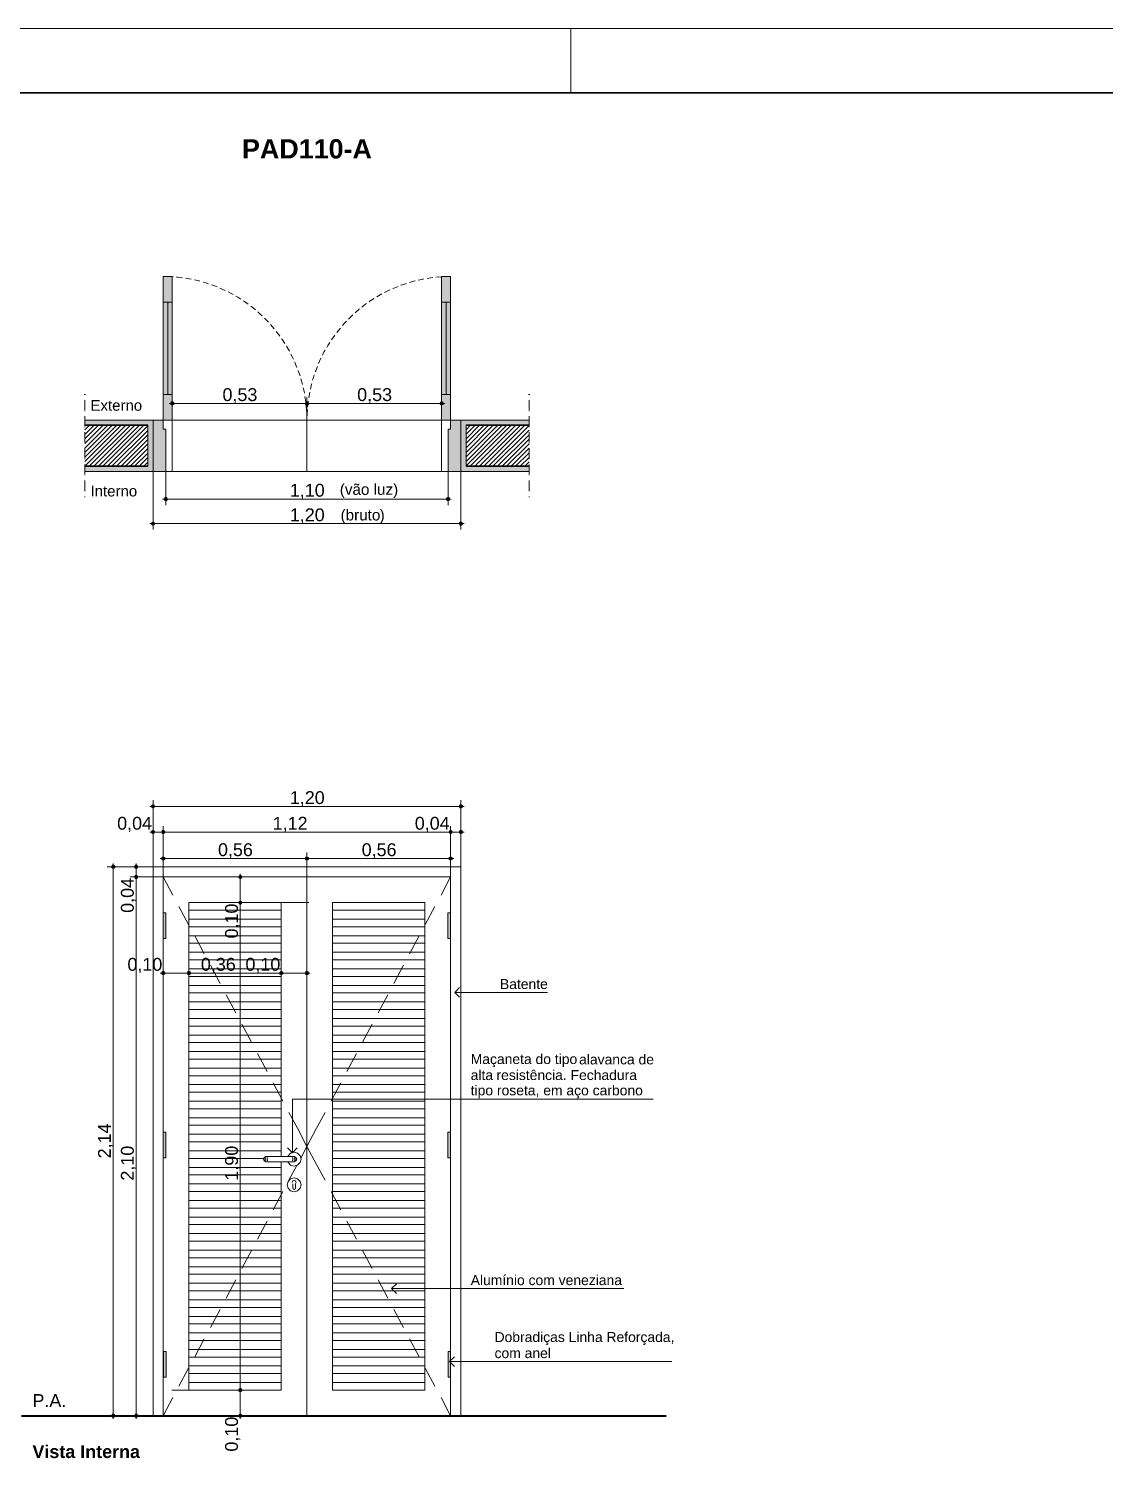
# Paper-space layout 'CAPS I e II_ FL 08.13 DETALHAMENTO DE PORTAS ' of a CAD drawing. Header units: metres. Extents: x 0 to 1400, y 0 to 841.
# Drawn here: x 549.5 to 717.2, y 617.6 to 841 of the extents above; entities that cross this region are included whole.
import ezdxf
from ezdxf.xclip import XClip

# ---------------------------------------------------------------- set-up
doc = ezdxf.new("R2010")
doc.units = ezdxf.units.M
doc.header["$MEASUREMENT"] = 0
doc.header["$XCLIPFRAME"] = 0
doc.linetypes.add('Achse', pattern=[0.0023, 0, -0.0008, 0.0015, 0])
doc.linetypes.add('Dashed', pattern=[0.0014, 0.0009, -0.0005])
for name, color, linetype, lineweight in [('0_Caneta_No__1', 7, 'Continuous', 35), ('0_Caneta_No__10', 7, 'Continuous', 5), ('0_Caneta_No__241', 7, 'Continuous', 13), ('0_Caneta_No__3', 7, 'Continuous', 25), ('0_Caneta_No__5', 7, 'Continuous', 20), ('0_Caneta_No__7', 7, 'Continuous', 13), ('0_Caneta_No__8', 7, 'Continuous', 9), ('0_Caneta_No__99', 7, 'Continuous', 20)]:
    doc.layers.add(name, color=color, linetype=linetype, lineweight=lineweight)
for name, color, linetype, lineweight, true_color in [('0_Caneta_No__25', 7, 'Continuous', 13, 0x982312), ('0_Caneta_No__9', 7, 'Continuous', 9, 0x020202), ('0_Caneta_No__97', 7, 'Continuous', 13, 0x6b6b6b)]:
    doc.layers.add(name, color=color, linetype=linetype, lineweight=lineweight, true_color=true_color)
doc.styles.add('GENERATED_STYLE_1', font='arial.ttf')
doc.styles.add('GENERATED_STYLE_2', font='arial.ttf')
pattern_1 = [(45, (27.60237, 827.6281), (-0.3535534, 0.3535534), [])]

# ---------------------------------------------------------------- blocks, each defined once
blk = doc.blocks.new('Drawing_1_1', base_point=(27.6, 827.63))
at = {"linetype": 'Continuous', "lineweight": 0, "ltscale": 1000, "true_color": 0xffffff}
for points in [[(570.47, 802.37), (570.47, 798.37), (571.87, 798.37), (571.87, 802.37)], [(615.27, 802.37), (613.87, 802.37), (613.87, 798.37), (615.27, 798.37)], [(570.47, 798.37), (570.47, 783.97), (571.17, 783.97), (571.17, 798.37)], [(571.17, 798.37), (571.17, 783.97), (571.87, 783.97), (571.87, 798.37)], [(614.57, 798.37), (613.87, 798.37), (613.87, 783.97), (614.57, 783.97)], [(615.27, 798.37), (614.57, 798.37), (614.57, 783.97), (615.27, 783.97)], [(571.87, 779.97), (571.87, 783.97), (570.47, 783.97), (570.47, 779.97)], [(613.87, 779.97), (615.27, 779.97), (615.27, 783.97), (613.87, 783.97)], [(558.25, 779.97), (558.25, 779.17), (568.07, 779.17), (568.07, 772.77), (558.25, 772.77), (558.25, 771.97), (568.87, 771.97), (568.87, 779.97)], [(570.87, 771.97), (570.87, 778.57), (570.47, 778.57), (570.47, 779.97), (568.87, 779.97), (568.87, 771.97)], [(616.87, 771.97), (616.87, 779.97), (615.27, 779.97), (615.27, 778.57), (614.87, 778.57), (614.87, 771.97)], [(627.5, 779.97), (616.87, 779.97), (616.87, 771.97), (627.5, 771.97), (627.5, 772.77), (617.67, 772.77), (617.67, 779.17), (627.5, 779.17)], [(570.87, 703.14), (570.47, 703.14), (570.47, 699.14), (570.87, 699.14)], [(615.24, 703.14), (614.84, 703.14), (614.84, 699.14), (615.24, 699.14)], [(570.87, 668.94), (570.47, 668.94), (570.47, 664.94), (570.87, 664.94)], [(615.24, 668.94), (614.84, 668.94), (614.84, 664.94), (615.24, 664.94)], [(570.91, 634.74), (570.51, 634.74), (570.51, 630.74), (570.91, 630.74)], [(615.27, 634.74), (614.87, 634.74), (614.87, 630.74), (615.27, 630.74)]]:
    blk.add_hatch(color=7, dxfattribs=at).paths.add_polyline_path(points)
at = {"linetype": 'Continuous', "lineweight": 0, "ltscale": 1000, "true_color": 0x000000}
h = blk.add_hatch(dxfattribs=at)
h.set_pattern_fill('common_brick_0001', color=18, style=0, pattern_type=2)
h.set_pattern_definition(pattern_1)
h.paths.add_polyline_path([(568.07, 779.17), (558.25, 779.17), (558.25, 772.77), (568.07, 772.77)])
h = blk.add_hatch(dxfattribs=at)
h.set_pattern_fill('common_brick_0001', color=18, style=0, pattern_type=2)
h.set_pattern_definition(pattern_1)
h.paths.add_polyline_path([(617.67, 779.17), (617.67, 772.77), (627.5, 772.77), (627.5, 779.17)])
at = {"layer": '0_Caneta_No__25', "linetype": 'Continuous', "lineweight": 13, "ltscale": 1000, "true_color": 0x982312}
for points in [[(571.62, 782.57), (571.64, 782.47), (571.69, 782.39), (571.78, 782.34), (571.87, 782.32), (571.97, 782.34), (572.05, 782.39), (572.1, 782.47), (572.12, 782.57), (572.1, 782.66), (572.05, 782.75), (571.97, 782.8), (571.87, 782.82), (571.78, 782.8), (571.69, 782.75), (571.64, 782.66)], [(592.62, 782.57), (592.64, 782.47), (592.69, 782.39), (592.78, 782.34), (592.87, 782.32), (592.97, 782.34), (593.05, 782.39), (593.1, 782.47), (593.12, 782.57), (593.1, 782.66), (593.05, 782.75), (592.97, 782.8), (592.87, 782.82), (592.78, 782.8), (592.69, 782.75), (592.64, 782.66)], [(613.62, 782.57), (613.64, 782.47), (613.69, 782.39), (613.78, 782.34), (613.87, 782.32), (613.97, 782.34), (614.05, 782.39), (614.1, 782.47), (614.12, 782.57), (614.1, 782.66), (614.05, 782.75), (613.97, 782.8), (613.87, 782.82), (613.78, 782.8), (613.69, 782.75), (613.64, 782.66)], [(570.62, 767.66), (570.64, 767.57), (570.69, 767.49), (570.78, 767.43), (570.87, 767.41), (570.97, 767.43), (571.05, 767.49), (571.1, 767.57), (571.12, 767.66), (571.1, 767.76), (571.05, 767.84), (570.97, 767.89), (570.87, 767.91), (570.78, 767.89), (570.69, 767.84), (570.64, 767.76)], [(614.62, 767.66), (614.64, 767.57), (614.69, 767.49), (614.78, 767.43), (614.87, 767.41), (614.97, 767.43), (615.05, 767.49), (615.1, 767.57), (615.12, 767.66), (615.1, 767.76), (615.05, 767.84), (614.97, 767.89), (614.87, 767.91), (614.78, 767.89), (614.69, 767.84), (614.64, 767.76)], [(568.62, 763.83), (568.64, 763.74), (568.69, 763.66), (568.78, 763.6), (568.87, 763.58), (568.97, 763.6), (569.05, 763.66), (569.1, 763.74), (569.12, 763.83), (569.1, 763.93), (569.05, 764.01), (568.97, 764.06), (568.87, 764.08), (568.78, 764.06), (568.69, 764.01), (568.64, 763.93)], [(616.62, 763.83), (616.64, 763.74), (616.69, 763.66), (616.78, 763.6), (616.87, 763.58), (616.97, 763.6), (617.05, 763.66), (617.1, 763.74), (617.12, 763.83), (617.1, 763.93), (617.05, 764.01), (616.97, 764.06), (616.87, 764.08), (616.78, 764.06), (616.69, 764.01), (616.64, 763.93)], [(568.62, 719.75), (568.64, 719.65), (568.69, 719.57), (568.78, 719.52), (568.87, 719.5), (568.97, 719.52), (569.05, 719.57), (569.1, 719.65), (569.12, 719.75), (569.1, 719.84), (569.05, 719.92), (568.97, 719.98), (568.87, 720), (568.78, 719.98), (568.69, 719.92), (568.64, 719.84)], [(616.62, 719.75), (616.64, 719.65), (616.69, 719.57), (616.78, 719.52), (616.87, 719.5), (616.97, 719.52), (617.05, 719.57), (617.1, 719.65), (617.12, 719.75), (617.1, 719.84), (617.05, 719.92), (616.97, 719.98), (616.87, 720), (616.78, 719.98), (616.69, 719.92), (616.64, 719.84)], [(568.62, 715.75), (568.64, 715.65), (568.69, 715.57), (568.78, 715.52), (568.87, 715.5), (568.97, 715.52), (569.05, 715.57), (569.1, 715.65), (569.12, 715.75), (569.1, 715.84), (569.05, 715.92), (568.97, 715.98), (568.87, 716), (568.78, 715.98), (568.69, 715.92), (568.64, 715.84)], [(570.22, 715.75), (570.24, 715.65), (570.29, 715.57), (570.38, 715.52), (570.47, 715.5), (570.57, 715.52), (570.65, 715.57), (570.7, 715.65), (570.72, 715.75), (570.7, 715.84), (570.65, 715.92), (570.57, 715.98), (570.47, 716), (570.38, 715.98), (570.29, 715.92), (570.24, 715.84)], [(615.02, 715.75), (615.04, 715.65), (615.09, 715.57), (615.18, 715.52), (615.27, 715.5), (615.37, 715.52), (615.45, 715.57), (615.5, 715.65), (615.52, 715.75), (615.5, 715.84), (615.45, 715.92), (615.37, 715.98), (615.27, 716), (615.18, 715.98), (615.09, 715.92), (615.04, 715.84)], [(616.62, 715.75), (616.64, 715.65), (616.69, 715.57), (616.78, 715.52), (616.87, 715.5), (616.97, 715.52), (617.05, 715.57), (617.1, 715.65), (617.12, 715.75), (617.1, 715.84), (617.05, 715.92), (616.97, 715.98), (616.87, 716), (616.78, 715.98), (616.69, 715.92), (616.64, 715.84)], [(562.42, 710.34), (562.44, 710.24), (562.49, 710.16), (562.58, 710.11), (562.67, 710.09), (562.77, 710.11), (562.85, 710.16), (562.9, 710.24), (562.92, 710.34), (562.9, 710.43), (562.85, 710.52), (562.77, 710.57), (562.67, 710.59), (562.58, 710.57), (562.49, 710.52), (562.44, 710.43)], [(565.99, 710.34), (566.01, 710.24), (566.07, 710.16), (566.15, 710.11), (566.24, 710.09), (566.34, 710.11), (566.42, 710.16), (566.47, 710.24), (566.49, 710.34), (566.47, 710.43), (566.42, 710.52), (566.34, 710.57), (566.24, 710.59), (566.15, 710.57), (566.07, 710.52), (566.01, 710.43)], [(570.22, 711.62), (570.24, 711.53), (570.29, 711.45), (570.38, 711.39), (570.47, 711.37), (570.57, 711.39), (570.65, 711.45), (570.7, 711.53), (570.72, 711.62), (570.7, 711.72), (570.65, 711.8), (570.57, 711.85), (570.47, 711.87), (570.38, 711.85), (570.29, 711.8), (570.24, 711.72)], [(592.62, 711.62), (592.64, 711.53), (592.69, 711.45), (592.78, 711.39), (592.87, 711.37), (592.97, 711.39), (593.05, 711.45), (593.1, 711.53), (593.12, 711.62), (593.1, 711.72), (593.05, 711.8), (592.97, 711.85), (592.87, 711.87), (592.78, 711.85), (592.69, 711.8), (592.64, 711.72)], [(615.02, 711.62), (615.04, 711.53), (615.09, 711.45), (615.18, 711.39), (615.27, 711.37), (615.37, 711.39), (615.45, 711.45), (615.5, 711.53), (615.52, 711.62), (615.5, 711.72), (615.45, 711.8), (615.37, 711.85), (615.27, 711.87), (615.18, 711.85), (615.09, 711.8), (615.04, 711.72)], [(565.99, 708.74), (566.01, 708.64), (566.07, 708.56), (566.15, 708.51), (566.24, 708.49), (566.34, 708.51), (566.42, 708.56), (566.47, 708.64), (566.49, 708.74), (566.47, 708.83), (566.42, 708.92), (566.34, 708.97), (566.24, 708.99), (566.15, 708.97), (566.07, 708.92), (566.01, 708.83)], [(582.23, 708.74), (582.25, 708.64), (582.3, 708.56), (582.38, 708.51), (582.48, 708.49), (582.57, 708.51), (582.66, 708.56), (582.71, 708.64), (582.73, 708.74), (582.71, 708.83), (582.66, 708.92), (582.57, 708.97), (582.48, 708.99), (582.38, 708.97), (582.3, 708.92), (582.25, 708.83)], [(582.23, 704.74), (582.25, 704.64), (582.3, 704.56), (582.38, 704.51), (582.48, 704.49), (582.57, 704.51), (582.66, 704.56), (582.71, 704.64), (582.73, 704.74), (582.71, 704.83), (582.66, 704.92), (582.57, 704.97), (582.48, 704.99), (582.38, 704.97), (582.3, 704.92), (582.25, 704.83)], [(570.22, 693.75), (570.24, 693.66), (570.29, 693.58), (570.38, 693.52), (570.47, 693.5), (570.57, 693.52), (570.65, 693.58), (570.7, 693.66), (570.72, 693.75), (570.7, 693.85), (570.65, 693.93), (570.57, 693.98), (570.47, 694), (570.38, 693.98), (570.29, 693.93), (570.24, 693.85)], [(574.22, 693.75), (574.24, 693.66), (574.29, 693.58), (574.38, 693.52), (574.47, 693.5), (574.57, 693.52), (574.65, 693.58), (574.7, 693.66), (574.72, 693.75), (574.7, 693.85), (574.65, 693.93), (574.57, 693.98), (574.47, 694), (574.38, 693.98), (574.29, 693.93), (574.24, 693.85)], [(588.62, 693.75), (588.64, 693.66), (588.69, 693.58), (588.78, 693.52), (588.87, 693.5), (588.97, 693.52), (589.05, 693.58), (589.1, 693.66), (589.12, 693.75), (589.1, 693.85), (589.05, 693.93), (588.97, 693.98), (588.87, 694), (588.78, 693.98), (588.69, 693.93), (588.64, 693.85)], [(592.62, 693.75), (592.64, 693.66), (592.69, 693.58), (592.78, 693.52), (592.87, 693.5), (592.97, 693.52), (593.05, 693.58), (593.1, 693.66), (593.12, 693.75), (593.1, 693.85), (593.05, 693.93), (592.97, 693.98), (592.87, 694), (592.78, 693.98), (592.69, 693.93), (592.64, 693.85)], [(582.23, 628.74), (582.25, 628.64), (582.3, 628.56), (582.38, 628.51), (582.48, 628.49), (582.57, 628.51), (582.66, 628.56), (582.71, 628.64), (582.73, 628.74), (582.71, 628.83), (582.66, 628.92), (582.57, 628.97), (582.48, 628.99), (582.38, 628.97), (582.3, 628.92), (582.25, 628.83)], [(562.42, 624.74), (562.44, 624.64), (562.49, 624.56), (562.58, 624.51), (562.67, 624.49), (562.77, 624.51), (562.85, 624.56), (562.9, 624.64), (562.92, 624.74), (562.9, 624.83), (562.85, 624.92), (562.77, 624.97), (562.67, 624.99), (562.58, 624.97), (562.49, 624.92), (562.44, 624.83)], [(565.99, 624.74), (566.01, 624.64), (566.07, 624.56), (566.15, 624.51), (566.24, 624.49), (566.34, 624.51), (566.42, 624.56), (566.47, 624.64), (566.49, 624.74), (566.47, 624.83), (566.42, 624.92), (566.34, 624.97), (566.24, 624.99), (566.15, 624.97), (566.07, 624.92), (566.01, 624.83)], [(582.23, 624.74), (582.25, 624.64), (582.3, 624.56), (582.38, 624.51), (582.48, 624.49), (582.57, 624.51), (582.66, 624.56), (582.71, 624.64), (582.73, 624.74), (582.71, 624.83), (582.66, 624.92), (582.57, 624.97), (582.48, 624.99), (582.38, 624.97), (582.3, 624.92), (582.25, 624.83)]]:
    blk.add_hatch(color=24, dxfattribs=at).paths.add_polyline_path(points)
at = {"layer": '0_Caneta_No__1', "color": 7, "linetype": 'Continuous', "lineweight": 40, "ltscale": 1000}
blk.add_line((548.36, 624.74), (648.87, 624.74), dxfattribs=at)
at = {"layer": '0_Caneta_No__10', "color": 7, "linetype": 'Continuous', "lineweight": 5, "ltscale": 1000}
for p, q in [((570.87, 703.14), (570.47, 703.14)), ((570.47, 703.14), (570.47, 699.14)), ((570.87, 699.14), (570.87, 703.14)), ((615.24, 703.14), (614.84, 703.14)), ((614.84, 703.14), (614.84, 699.14)), ((615.24, 699.14), (615.24, 703.14)), ((570.47, 699.14), (570.87, 699.14)), ((614.84, 699.14), (615.24, 699.14)), ((570.87, 668.94), (570.47, 668.94)), ((570.47, 668.94), (570.47, 664.94)), ((570.87, 664.94), (570.87, 668.94)), ((615.24, 668.94), (614.84, 668.94)), ((614.84, 668.94), (614.84, 664.94)), ((615.24, 664.94), (615.24, 668.94)), ((570.47, 664.94), (570.87, 664.94)), ((614.84, 664.94), (615.24, 664.94)), ((570.91, 634.74), (570.51, 634.74)), ((570.51, 634.74), (570.51, 630.74)), ((570.91, 630.74), (570.91, 634.74)), ((615.27, 634.74), (614.87, 634.74)), ((614.87, 634.74), (614.87, 630.74)), ((615.27, 630.74), (615.27, 634.74)), ((570.51, 630.74), (570.91, 630.74)), ((614.87, 630.74), (615.27, 630.74))]:
    blk.add_line(p, q, dxfattribs=at)
at = {"layer": '0_Caneta_No__241', "color": 7, "linetype": 'Continuous', "lineweight": 13, "ltscale": 1000}
for p, q in [((570.47, 802.37), (570.47, 798.37)), ((571.87, 802.37), (570.47, 802.37)), ((571.87, 798.37), (571.87, 802.37)), ((613.87, 798.37), (613.87, 802.37)), ((613.87, 802.37), (615.27, 802.37)), ((615.27, 802.37), (615.27, 798.37)), ((570.47, 798.37), (570.47, 783.97)), ((571.17, 798.37), (570.47, 798.37)), ((570.47, 798.37), (571.87, 798.37)), ((571.17, 783.97), (571.17, 798.37)), ((571.17, 798.37), (571.17, 783.97)), ((571.87, 798.37), (571.17, 798.37)), ((571.17, 798.37), (571.17, 783.97)), ((571.87, 783.97), (571.87, 798.37)), ((613.87, 783.97), (613.87, 798.37)), ((613.87, 798.37), (614.57, 798.37)), ((615.27, 798.37), (613.87, 798.37)), ((614.57, 783.97), (614.57, 798.37)), ((614.57, 798.37), (615.27, 798.37)), ((614.57, 798.37), (614.57, 783.97)), ((614.57, 798.37), (614.57, 783.97)), ((615.27, 798.37), (615.27, 783.97)), ((570.47, 783.97), (571.17, 783.97)), ((571.87, 783.97), (570.47, 783.97)), ((570.47, 783.97), (570.47, 779.97)), ((571.17, 783.97), (571.87, 783.97)), ((571.87, 779.97), (571.87, 783.97)), ((614.57, 783.97), (613.87, 783.97)), ((613.87, 779.97), (613.87, 783.97)), ((613.87, 783.97), (615.27, 783.97)), ((615.27, 783.97), (614.57, 783.97)), ((615.27, 783.97), (615.27, 779.97)), ((558.25, 779.97), (568.87, 779.97)), ((570.47, 779.97), (568.87, 779.97)), ((568.87, 779.97), (568.87, 771.97)), ((568.87, 779.97), (568.87, 771.97)), ((570.47, 778.57), (570.47, 779.97)), ((570.47, 779.97), (571.87, 779.97)), ((615.27, 779.97), (613.87, 779.97)), ((616.87, 779.97), (615.27, 779.97)), ((615.27, 779.97), (615.27, 778.57)), ((616.87, 771.97), (616.87, 779.97)), ((627.5, 779.97), (616.87, 779.97)), ((616.87, 779.97), (616.87, 771.97)), ((568.07, 779.17), (568.07, 772.77)), ((570.87, 778.57), (570.47, 778.57)), ((570.87, 771.97), (570.87, 778.57)), ((615.27, 778.57), (614.87, 778.57)), ((614.87, 778.57), (614.87, 771.97)), ((617.67, 779.17), (617.67, 772.77)), ((568.87, 771.97), (558.25, 771.97)), ((568.87, 771.97), (570.87, 771.97)), ((614.87, 771.97), (616.87, 771.97)), ((616.87, 771.97), (627.5, 771.97)), ((568.87, 710.34), (616.87, 710.34)), ((568.87, 708.34), (568.87, 710.34)), ((616.87, 710.34), (616.87, 708.34)), ((568.87, 624.74), (568.87, 708.34)), ((570.47, 708.74), (570.47, 704.74)), ((592.87, 708.74), (570.47, 708.74)), ((592.87, 624.74), (592.87, 708.74)), ((592.87, 708.74), (615.27, 708.74)), ((615.27, 708.74), (615.27, 704.74)), ((616.87, 708.34), (616.87, 624.74)), ((570.47, 704.74), (570.47, 628.74)), ((574.47, 703.56), (574.47, 704.74)), ((574.47, 704.74), (588.87, 704.74)), ((588.87, 704.74), (588.87, 703.56)), ((596.87, 704.74), (596.87, 703.56)), ((611.27, 704.74), (596.87, 704.74)), ((611.27, 703.56), (611.27, 704.74)), ((615.27, 704.74), (615.27, 628.74)), ((588.87, 703.56), (574.47, 703.56)), ((574.47, 703.56), (574.47, 702.16)), ((574.47, 702.16), (588.87, 702.16)), ((574.47, 700.98), (574.47, 702.16)), ((588.87, 702.16), (588.87, 703.56)), ((588.87, 702.16), (588.87, 700.98)), ((596.87, 702.16), (596.87, 703.56)), ((596.87, 703.56), (611.27, 703.56)), ((611.27, 702.16), (596.87, 702.16)), ((596.87, 702.16), (596.87, 700.98)), ((611.27, 703.56), (611.27, 702.16)), ((611.27, 700.98), (611.27, 702.16)), ((588.87, 700.98), (574.47, 700.98)), ((574.47, 700.98), (574.47, 699.58)), ((574.47, 699.58), (588.87, 699.58)), ((574.47, 698.4), (574.47, 699.58)), ((588.87, 699.58), (588.87, 700.98)), ((588.87, 699.58), (588.87, 698.4)), ((596.87, 699.58), (596.87, 700.98)), ((596.87, 700.98), (611.27, 700.98)), ((611.27, 699.58), (596.87, 699.58)), ((596.87, 699.58), (596.87, 698.4)), ((611.27, 700.98), (611.27, 699.58)), ((611.27, 698.4), (611.27, 699.58)), ((588.87, 698.4), (574.47, 698.4)), ((574.47, 698.4), (574.47, 697)), ((574.47, 697), (588.87, 697)), ((574.47, 695.82), (574.47, 697)), ((588.87, 697), (588.87, 698.4)), ((588.87, 697), (588.87, 695.82)), ((596.87, 697), (596.87, 698.4)), ((596.87, 698.4), (611.27, 698.4)), ((611.27, 697), (596.87, 697)), ((596.87, 697), (596.87, 695.82)), ((611.27, 698.4), (611.27, 697)), ((611.27, 695.82), (611.27, 697)), ((588.87, 695.82), (574.47, 695.82)), ((574.47, 695.82), (574.47, 694.42)), ((588.87, 694.42), (588.87, 695.82)), ((596.87, 694.42), (596.87, 695.82)), ((596.87, 695.82), (611.27, 695.82)), ((611.27, 695.82), (611.27, 694.42)), ((574.47, 694.42), (588.87, 694.42)), ((574.47, 693.24), (574.47, 694.42)), ((588.87, 693.24), (574.47, 693.24)), ((574.47, 693.24), (574.47, 691.84)), ((588.87, 694.42), (588.87, 693.24)), ((588.87, 691.84), (588.87, 693.24)), ((611.27, 694.42), (596.87, 694.42)), ((596.87, 694.42), (596.87, 693.24)), ((596.87, 691.84), (596.87, 693.24)), ((596.87, 693.24), (611.27, 693.24)), ((611.27, 693.24), (611.27, 694.42)), ((611.27, 693.24), (611.27, 691.84)), ((574.47, 691.84), (588.87, 691.84)), ((574.47, 690.66), (574.47, 691.84)), ((588.87, 690.66), (574.47, 690.66)), ((574.47, 690.66), (574.47, 689.26)), ((588.87, 691.84), (588.87, 690.66)), ((588.87, 689.26), (588.87, 690.66)), ((611.27, 691.84), (596.87, 691.84)), ((596.87, 691.84), (596.87, 690.66)), ((596.87, 689.26), (596.87, 690.66)), ((596.87, 690.66), (611.27, 690.66)), ((611.27, 690.66), (611.27, 691.84)), ((611.27, 690.66), (611.27, 689.26)), ((574.47, 689.26), (588.87, 689.26)), ((574.47, 688.08), (574.47, 689.26)), ((588.87, 688.08), (574.47, 688.08)), ((574.47, 688.08), (574.47, 686.68)), ((588.87, 689.26), (588.87, 688.08)), ((588.87, 686.68), (588.87, 688.08)), ((611.27, 689.26), (596.87, 689.26)), ((596.87, 689.26), (596.87, 688.08)), ((596.87, 686.68), (596.87, 688.08)), ((596.87, 688.08), (611.27, 688.08)), ((611.27, 688.08), (611.27, 689.26)), ((611.27, 688.08), (611.27, 686.68)), ((574.47, 686.68), (588.87, 686.68)), ((574.47, 685.5), (574.47, 686.68)), ((588.87, 686.68), (588.87, 685.5)), ((611.27, 686.68), (596.87, 686.68)), ((596.87, 686.68), (596.87, 685.5)), ((611.27, 685.5), (611.27, 686.68)), ((588.87, 685.5), (574.47, 685.5)), ((574.47, 685.5), (574.47, 684.1)), ((574.47, 684.1), (588.87, 684.1)), ((574.47, 682.92), (574.47, 684.1)), ((588.87, 684.1), (588.87, 685.5)), ((588.87, 684.1), (588.87, 682.92)), ((596.87, 684.1), (596.87, 685.5)), ((596.87, 685.5), (611.27, 685.5)), ((611.27, 684.1), (596.87, 684.1)), ((596.87, 684.1), (596.87, 682.92)), ((611.27, 685.5), (611.27, 684.1)), ((611.27, 682.92), (611.27, 684.1)), ((588.87, 682.92), (574.47, 682.92)), ((574.47, 682.92), (574.47, 681.52)), ((574.47, 681.52), (588.87, 681.52)), ((574.47, 680.34), (574.47, 681.52)), ((588.87, 681.52), (588.87, 682.92)), ((588.87, 681.52), (588.87, 680.34)), ((596.87, 681.52), (596.87, 682.92)), ((596.87, 682.92), (611.27, 682.92)), ((611.27, 681.52), (596.87, 681.52)), ((596.87, 681.52), (596.87, 680.34)), ((611.27, 682.92), (611.27, 681.52)), ((611.27, 680.34), (611.27, 681.52)), ((588.87, 680.34), (574.47, 680.34)), ((574.47, 680.34), (574.47, 678.94)), ((588.87, 678.94), (588.87, 680.34)), ((596.87, 678.94), (596.87, 680.34)), ((596.87, 680.34), (611.27, 680.34)), ((611.27, 680.34), (611.27, 678.94)), ((574.47, 678.94), (588.87, 678.94)), ((574.47, 677.76), (574.47, 678.94)), ((588.87, 677.76), (574.47, 677.76)), ((574.47, 677.76), (574.47, 676.36)), ((588.87, 678.94), (588.87, 677.76)), ((588.87, 676.36), (588.87, 677.76)), ((611.27, 678.94), (596.87, 678.94)), ((596.87, 678.94), (596.87, 677.76)), ((596.87, 676.36), (596.87, 677.76)), ((596.87, 677.76), (611.27, 677.76)), ((611.27, 677.76), (611.27, 678.94)), ((611.27, 677.76), (611.27, 676.36)), ((574.47, 676.36), (588.87, 676.36)), ((574.47, 675.18), (574.47, 676.36)), ((588.87, 675.18), (574.47, 675.18)), ((574.47, 675.18), (574.47, 673.78)), ((588.87, 676.36), (588.87, 675.18)), ((588.87, 673.78), (588.87, 675.18)), ((611.27, 676.36), (596.87, 676.36)), ((596.87, 676.36), (596.87, 675.18)), ((596.87, 673.78), (596.87, 675.18)), ((596.87, 675.18), (611.27, 675.18)), ((611.27, 675.18), (611.27, 676.36)), ((611.27, 675.18), (611.27, 673.78)), ((574.47, 673.78), (588.87, 673.78)), ((574.47, 672.6), (574.47, 673.78)), ((588.87, 672.6), (574.47, 672.6)), ((574.47, 672.6), (574.47, 671.2)), ((588.87, 673.78), (588.87, 672.6)), ((588.87, 671.2), (588.87, 672.6)), ((611.27, 673.78), (596.87, 673.78)), ((596.87, 673.78), (596.87, 672.6)), ((596.87, 671.2), (596.87, 672.6)), ((596.87, 672.6), (611.27, 672.6)), ((611.27, 672.6), (611.27, 673.78)), ((611.27, 672.6), (611.27, 671.2)), ((574.47, 671.2), (588.87, 671.2)), ((574.47, 670.02), (574.47, 671.2)), ((588.87, 671.2), (588.87, 670.02)), ((611.27, 671.2), (596.87, 671.2)), ((596.87, 671.2), (596.87, 670.02)), ((611.27, 670.02), (611.27, 671.2)), ((588.87, 670.02), (574.47, 670.02)), ((574.47, 670.02), (574.47, 668.62)), ((574.47, 668.62), (588.87, 668.62)), ((574.47, 667.44), (574.47, 668.62)), ((588.87, 668.62), (588.87, 670.02)), ((588.87, 668.62), (588.87, 667.44)), ((596.87, 668.62), (596.87, 670.02)), ((596.87, 670.02), (611.27, 670.02)), ((611.27, 668.62), (596.87, 668.62)), ((596.87, 668.62), (596.87, 667.44)), ((611.27, 670.02), (611.27, 668.62)), ((611.27, 667.44), (611.27, 668.62)), ((588.87, 667.44), (574.47, 667.44)), ((574.47, 667.44), (574.47, 666.04)), ((574.47, 666.04), (588.87, 666.04)), ((574.47, 664.86), (574.47, 666.04)), ((588.87, 666.04), (588.87, 667.44)), ((588.87, 666.04), (588.87, 665.14)), ((589.94, 665.28), (590.33, 665.67)), ((590.33, 665.67), (590.87, 665.82)), ((590.87, 665.82), (591.41, 665.67)), ((591.41, 665.67), (591.81, 665.28)), ((596.87, 666.04), (596.87, 667.44)), ((596.87, 667.44), (611.27, 667.44)), ((611.27, 666.04), (596.87, 666.04)), ((596.87, 666.04), (596.87, 664.86)), ((611.27, 667.44), (611.27, 666.04)), ((611.27, 664.86), (611.27, 666.04)), ((586.12, 664.86), (574.47, 664.86)), ((574.47, 664.86), (574.47, 663.46)), ((574.47, 663.46), (588.87, 663.46)), ((574.47, 662.28), (574.47, 663.46)), ((586.19, 665.02), (586.07, 664.74)), ((586.07, 664.74), (586.19, 664.46)), ((586.25, 665.02), (586.14, 664.74)), ((586.14, 664.74), (586.25, 664.46)), ((586.47, 665.14), (586.19, 665.02)), ((586.19, 664.46), (586.47, 664.34)), ((586.44, 665.02), (586.36, 664.74)), ((586.36, 664.74), (586.44, 664.46)), ((586.52, 665.14), (586.47, 665.14)), ((586.52, 664.34), (586.47, 664.34)), ((586.65, 665.14), (586.52, 665.14)), ((586.65, 664.34), (586.52, 664.34)), ((586.84, 665.14), (586.65, 665.14)), ((586.84, 664.34), (586.65, 664.34)), ((586.73, 665.02), (586.69, 664.74)), ((586.69, 664.74), (586.73, 664.46)), ((587.07, 665.14), (586.84, 665.14)), ((587.07, 664.34), (586.84, 664.34)), ((590.27, 665.14), (587.07, 665.14)), ((590.27, 664.34), (587.07, 664.34)), ((588.87, 663.46), (588.87, 664.34)), ((588.87, 663.46), (588.87, 662.28)), ((589.9, 665.14), (589.94, 665.28)), ((589.94, 664.2), (589.9, 664.34)), ((590.33, 663.8), (589.94, 664.2)), ((590.5, 665.14), (590.27, 665.14)), ((590.5, 664.34), (590.27, 664.34)), ((590.87, 663.66), (590.33, 663.8)), ((590.7, 665.14), (590.5, 665.14)), ((590.7, 664.34), (590.5, 664.34)), ((590.61, 665.02), (590.66, 664.74)), ((590.66, 664.74), (590.61, 664.46)), ((590.83, 665.14), (590.7, 665.14)), ((590.83, 664.34), (590.7, 664.34)), ((590.87, 665.14), (590.83, 665.14)), ((590.87, 664.34), (590.83, 664.34)), ((590.87, 665.14), (591.15, 665.02)), ((591.15, 664.46), (590.87, 664.34)), ((591.41, 663.8), (590.87, 663.66)), ((590.9, 665.02), (590.98, 664.74)), ((590.98, 664.74), (590.9, 664.46)), ((591.09, 665.02), (591.2, 664.74)), ((591.2, 664.74), (591.09, 664.46)), ((591.15, 665.02), (591.27, 664.74)), ((591.27, 664.74), (591.15, 664.46)), ((591.81, 664.2), (591.41, 663.8)), ((591.81, 665.28), (591.95, 664.74)), ((591.95, 664.74), (591.81, 664.2)), ((596.87, 663.46), (596.87, 664.86)), ((596.87, 664.86), (611.27, 664.86)), ((611.27, 663.46), (596.87, 663.46)), ((596.87, 663.46), (596.87, 662.28)), ((611.27, 664.86), (611.27, 663.46)), ((611.27, 662.28), (611.27, 663.46)), ((588.87, 662.28), (574.47, 662.28)), ((574.47, 662.28), (574.47, 660.88)), ((588.87, 660.88), (588.87, 662.28)), ((589.79, 660.74), (589.94, 661.28)), ((589.94, 661.28), (590.33, 661.67)), ((590.33, 661.67), (590.87, 661.82)), ((590.57, 661.13), (590.6, 661.2)), ((590.6, 661.2), (590.66, 661.35)), ((590.66, 661.35), (590.87, 661.44)), ((590.87, 661.82), (591.41, 661.67)), ((590.87, 661.44), (591.09, 661.35)), ((591.09, 661.35), (591.14, 661.2)), ((591.14, 661.2), (591.17, 661.13)), ((591.41, 661.67), (591.81, 661.28)), ((591.81, 661.28), (591.95, 660.74)), ((596.87, 660.88), (596.87, 662.28)), ((596.87, 662.28), (611.27, 662.28)), ((611.27, 662.28), (611.27, 660.88)), ((574.47, 660.88), (588.87, 660.88)), ((574.47, 659.7), (574.47, 660.88)), ((588.87, 659.7), (574.47, 659.7)), ((574.47, 659.7), (574.47, 658.3)), ((588.87, 660.88), (588.87, 659.7)), ((588.87, 658.3), (588.87, 659.7)), ((589.94, 660.2), (589.79, 660.74)), ((590.33, 659.8), (589.94, 660.2)), ((590.87, 659.66), (590.33, 659.8)), ((590.67, 660.85), (590.67, 660.92)), ((590.67, 660.85), (590.67, 660.74)), ((590.67, 660.74), (590.67, 660.62)), ((590.67, 660.62), (590.67, 660.39)), ((590.67, 660.39), (590.67, 660.24)), ((590.73, 660.1), (590.67, 660.24)), ((590.87, 660.04), (590.73, 660.1)), ((591.01, 660.1), (590.87, 660.04)), ((591.41, 659.8), (590.87, 659.66)), ((591.07, 660.24), (591.01, 660.1)), ((591.17, 661.13), (591.07, 660.92)), ((591.07, 660.92), (591.07, 660.85)), ((591.07, 660.85), (591.07, 660.74)), ((591.07, 660.74), (591.07, 660.62)), ((591.07, 660.62), (591.07, 660.39)), ((591.07, 660.39), (591.07, 660.24)), ((591.81, 660.2), (591.41, 659.8)), ((591.95, 660.74), (591.81, 660.2)), ((611.27, 660.88), (596.87, 660.88)), ((596.87, 660.88), (596.87, 659.7)), ((596.87, 658.3), (596.87, 659.7)), ((596.87, 659.7), (611.27, 659.7)), ((611.27, 659.7), (611.27, 660.88)), ((611.27, 659.7), (611.27, 658.3)), ((574.47, 658.3), (588.87, 658.3)), ((574.47, 657.12), (574.47, 658.3)), ((588.87, 657.12), (574.47, 657.12)), ((574.47, 657.12), (574.47, 655.72)), ((588.87, 658.3), (588.87, 657.12)), ((588.87, 655.72), (588.87, 657.12)), ((611.27, 658.3), (596.87, 658.3)), ((596.87, 658.3), (596.87, 657.12)), ((596.87, 655.72), (596.87, 657.12)), ((596.87, 657.12), (611.27, 657.12)), ((611.27, 657.12), (611.27, 658.3)), ((611.27, 657.12), (611.27, 655.72)), ((574.47, 655.72), (588.87, 655.72)), ((574.47, 654.54), (574.47, 655.72)), ((588.87, 654.54), (574.47, 654.54)), ((574.47, 654.54), (574.47, 653.14)), ((588.87, 655.72), (588.87, 654.54)), ((588.87, 653.14), (588.87, 654.54)), ((611.27, 655.72), (596.87, 655.72)), ((596.87, 655.72), (596.87, 654.54)), ((596.87, 653.14), (596.87, 654.54)), ((596.87, 654.54), (611.27, 654.54)), ((611.27, 654.54), (611.27, 655.72)), ((611.27, 654.54), (611.27, 653.14)), ((574.47, 653.14), (588.87, 653.14)), ((574.47, 651.96), (574.47, 653.14)), ((588.87, 653.14), (588.87, 651.96)), ((611.27, 653.14), (596.87, 653.14)), ((596.87, 653.14), (596.87, 651.96)), ((611.27, 651.96), (611.27, 653.14)), ((588.87, 651.96), (574.47, 651.96)), ((574.47, 651.96), (574.47, 650.56)), ((574.47, 650.56), (588.87, 650.56)), ((574.47, 649.38), (574.47, 650.56)), ((588.87, 650.56), (588.87, 651.96)), ((588.87, 650.56), (588.87, 649.38)), ((596.87, 650.56), (596.87, 651.96)), ((596.87, 651.96), (611.27, 651.96)), ((611.27, 650.56), (596.87, 650.56)), ((596.87, 650.56), (596.87, 649.38)), ((611.27, 651.96), (611.27, 650.56)), ((611.27, 649.38), (611.27, 650.56)), ((588.87, 649.38), (574.47, 649.38)), ((574.47, 649.38), (574.47, 647.98)), ((574.47, 647.98), (588.87, 647.98)), ((574.47, 646.8), (574.47, 647.98)), ((588.87, 647.98), (588.87, 649.38)), ((588.87, 647.98), (588.87, 646.8)), ((596.87, 647.98), (596.87, 649.38)), ((596.87, 649.38), (611.27, 649.38)), ((611.27, 647.98), (596.87, 647.98)), ((596.87, 647.98), (596.87, 646.8)), ((611.27, 649.38), (611.27, 647.98)), ((611.27, 646.8), (611.27, 647.98)), ((588.87, 646.8), (574.47, 646.8)), ((574.47, 646.8), (574.47, 645.4)), ((588.87, 645.4), (588.87, 646.8)), ((596.87, 645.4), (596.87, 646.8)), ((596.87, 646.8), (611.27, 646.8)), ((611.27, 646.8), (611.27, 645.4)), ((574.47, 645.4), (588.87, 645.4)), ((574.47, 644.22), (574.47, 645.4)), ((588.87, 644.22), (574.47, 644.22)), ((574.47, 644.22), (574.47, 642.82)), ((588.87, 645.4), (588.87, 644.22)), ((588.87, 642.82), (588.87, 644.22)), ((611.27, 645.4), (596.87, 645.4)), ((596.87, 645.4), (596.87, 644.22)), ((596.87, 642.82), (596.87, 644.22)), ((596.87, 644.22), (611.27, 644.22)), ((611.27, 644.22), (611.27, 645.4)), ((611.27, 644.22), (611.27, 642.82)), ((574.47, 642.82), (588.87, 642.82)), ((574.47, 641.64), (574.47, 642.82)), ((588.87, 641.64), (574.47, 641.64)), ((574.47, 641.64), (574.47, 640.24)), ((588.87, 642.82), (588.87, 641.64)), ((588.87, 640.24), (588.87, 641.64)), ((611.27, 642.82), (596.87, 642.82)), ((596.87, 642.82), (596.87, 641.64)), ((596.87, 640.24), (596.87, 641.64)), ((596.87, 641.64), (611.27, 641.64)), ((611.27, 641.64), (611.27, 642.82)), ((611.27, 641.64), (611.27, 640.24)), ((574.47, 640.24), (588.87, 640.24)), ((574.47, 639.06), (574.47, 640.24)), ((588.87, 639.06), (574.47, 639.06)), ((574.47, 639.06), (574.47, 637.66)), ((588.87, 640.24), (588.87, 639.06)), ((588.87, 637.66), (588.87, 639.06)), ((611.27, 640.24), (596.87, 640.24)), ((596.87, 640.24), (596.87, 639.06)), ((596.87, 637.66), (596.87, 639.06)), ((596.87, 639.06), (611.27, 639.06)), ((611.27, 639.06), (611.27, 640.24)), ((611.27, 639.06), (611.27, 637.66)), ((574.47, 637.66), (588.87, 637.66)), ((574.47, 636.48), (574.47, 637.66)), ((588.87, 637.66), (588.87, 636.48)), ((611.27, 637.66), (596.87, 637.66)), ((596.87, 637.66), (596.87, 636.48)), ((611.27, 636.48), (611.27, 637.66)), ((588.87, 636.48), (574.47, 636.48)), ((574.47, 636.48), (574.47, 635.08)), ((574.47, 635.08), (588.87, 635.08)), ((574.47, 633.9), (574.47, 635.08)), ((588.87, 635.08), (588.87, 636.48)), ((588.87, 635.08), (588.87, 633.9)), ((596.87, 635.08), (596.87, 636.48)), ((596.87, 636.48), (611.27, 636.48)), ((611.27, 635.08), (596.87, 635.08)), ((596.87, 635.08), (596.87, 633.9)), ((611.27, 636.48), (611.27, 635.08)), ((611.27, 633.9), (611.27, 635.08)), ((588.87, 633.9), (574.47, 633.9)), ((574.47, 633.9), (574.47, 632.5)), ((574.47, 632.5), (588.87, 632.5)), ((574.47, 631.32), (574.47, 632.5)), ((588.87, 632.5), (588.87, 633.9)), ((588.87, 632.5), (588.87, 631.32)), ((596.87, 632.5), (596.87, 633.9)), ((596.87, 633.9), (611.27, 633.9)), ((611.27, 632.5), (596.87, 632.5)), ((596.87, 632.5), (596.87, 631.32)), ((611.27, 633.9), (611.27, 632.5)), ((611.27, 631.32), (611.27, 632.5)), ((588.87, 631.32), (574.47, 631.32)), ((574.47, 631.32), (574.47, 629.92)), ((574.47, 629.92), (588.87, 629.92)), ((574.47, 628.74), (574.47, 629.92)), ((588.87, 629.92), (588.87, 631.32)), ((588.87, 629.92), (588.87, 628.74)), ((596.87, 629.92), (596.87, 631.32)), ((596.87, 631.32), (611.27, 631.32)), ((611.27, 629.92), (596.87, 629.92)), ((596.87, 629.92), (596.87, 628.74)), ((611.27, 631.32), (611.27, 629.92)), ((611.27, 628.74), (611.27, 629.92)), ((570.47, 628.74), (570.47, 624.74)), ((588.87, 628.74), (574.47, 628.74)), ((596.87, 628.74), (611.27, 628.74)), ((615.27, 628.74), (615.27, 624.74)), ((570.47, 624.74), (568.87, 624.74)), ((570.47, 624.74), (592.87, 624.74)), ((615.27, 624.74), (592.87, 624.74)), ((616.87, 624.74), (615.27, 624.74))]:
    blk.add_line(p, q, dxfattribs=at)
at = {"layer": '0_Caneta_No__241', "color": 7, "linetype": 'Achse', "lineweight": 13, "ltscale": 1000}
for p, q in [((558.25, 783.97), (558.25, 767.97)), ((627.5, 783.97), (627.5, 767.97))]:
    blk.add_line(p, q, dxfattribs=at)
at = {"layer": '0_Caneta_No__25', "color": 24, "linetype": 'Continuous', "lineweight": 13, "ltscale": 1000, "true_color": 0x982312}
for p, q in [((571.37, 782.57), (571.62, 782.57)), ((571.87, 782.82), (571.87, 783.51)), ((571.87, 771.88), (571.87, 782.32)), ((572.12, 782.57), (592.62, 782.57)), ((592.87, 782.82), (592.87, 783.51)), ((592.87, 771.88), (592.87, 782.32)), ((593.12, 782.57), (613.62, 782.57)), ((613.87, 782.82), (613.87, 783.51)), ((613.87, 771.88), (613.87, 782.32)), ((614.12, 782.57), (614.37, 782.57)), ((570.87, 767.91), (570.87, 778.35)), ((614.87, 767.91), (614.87, 778.35)), ((568.87, 764.08), (568.87, 774.52)), ((616.87, 764.08), (616.87, 774.52)), ((570.37, 767.66), (570.62, 767.66)), ((570.87, 766.73), (570.87, 767.41)), ((571.12, 767.66), (614.62, 767.66)), ((614.87, 766.73), (614.87, 767.41)), ((615.12, 767.66), (615.37, 767.66)), ((568.37, 763.83), (568.62, 763.83)), ((568.87, 762.9), (568.87, 763.58)), ((569.12, 763.83), (616.62, 763.83)), ((616.87, 762.9), (616.87, 763.58)), ((617.12, 763.83), (617.37, 763.83)), ((568.37, 719.75), (568.62, 719.75)), ((568.87, 720), (568.87, 720.69)), ((568.87, 709.06), (568.87, 719.5)), ((569.12, 719.75), (616.62, 719.75)), ((616.87, 720), (616.87, 720.69)), ((616.87, 709.06), (616.87, 719.5)), ((617.12, 719.75), (617.37, 719.75)), ((568.37, 715.75), (568.62, 715.75)), ((568.87, 716), (568.87, 716.68)), ((568.87, 705.06), (568.87, 715.5)), ((569.12, 715.75), (570.22, 715.75)), ((570.47, 716), (570.47, 716.68)), ((570.47, 705.06), (570.47, 715.5)), ((570.72, 715.75), (615.02, 715.75)), ((615.27, 716), (615.27, 716.68)), ((615.27, 705.06), (615.27, 715.5)), ((615.52, 715.75), (616.62, 715.75)), ((616.87, 716), (616.87, 716.68)), ((616.87, 705.06), (616.87, 715.5)), ((617.12, 715.75), (617.37, 715.75)), ((570.47, 711.87), (570.47, 712.56)), ((592.87, 711.87), (592.87, 712.56)), ((615.27, 711.87), (615.27, 712.56)), ((562.42, 710.34), (561.73, 710.34)), ((562.67, 710.59), (562.67, 710.84)), ((573.36, 710.34), (562.92, 710.34)), ((565.99, 710.34), (565.3, 710.34)), ((566.24, 710.59), (566.24, 710.84)), ((576.93, 710.34), (566.49, 710.34)), ((569.97, 711.62), (570.22, 711.62)), ((570.47, 700.93), (570.47, 711.37)), ((570.72, 711.62), (592.62, 711.62)), ((592.87, 700.93), (592.87, 711.37)), ((593.12, 711.62), (615.02, 711.62)), ((615.27, 700.93), (615.27, 711.37)), ((615.52, 711.62), (615.77, 711.62)), ((562.67, 624.99), (562.67, 710.09)), ((565.99, 708.74), (565.3, 708.74)), ((566.24, 708.99), (566.24, 710.09)), ((566.24, 624.99), (566.24, 708.49)), ((576.93, 708.74), (566.49, 708.74)), ((582.23, 708.74), (581.54, 708.74)), ((582.48, 708.99), (582.48, 709.24)), ((582.48, 704.99), (582.48, 708.49)), ((593.17, 708.74), (582.73, 708.74)), ((570.47, 694), (570.47, 704.44)), ((582.23, 704.74), (581.54, 704.74)), ((582.48, 628.99), (582.48, 704.49)), ((593.17, 704.74), (582.73, 704.74)), ((592.87, 694), (592.87, 704.44)), ((574.47, 694), (574.47, 694.69)), ((588.87, 694), (588.87, 694.69)), ((569.97, 693.75), (570.22, 693.75)), ((570.47, 692.82), (570.47, 693.5)), ((570.72, 693.75), (574.22, 693.75)), ((574.47, 683.07), (574.47, 693.5)), ((574.72, 693.75), (588.62, 693.75)), ((588.87, 683.07), (588.87, 693.5)), ((589.12, 693.75), (592.62, 693.75)), ((592.87, 692.82), (592.87, 693.5)), ((593.12, 693.75), (593.37, 693.75)), ((615.92, 690.74), (616.67, 691.49)), ((615.92, 690.74), (622.86, 690.74)), ((615.92, 690.74), (616.67, 689.99)), ((622.86, 690.74), (630.39, 690.74)), ((590.6, 665.75), (590.6, 674.1)), ((590.6, 674.1), (618.3, 674.1)), ((618.3, 674.1), (646.86, 674.1)), ((590.6, 665.75), (589.85, 666.5)), ((590.6, 665.75), (591.35, 666.5)), ((606.07, 644.57), (606.82, 645.32)), ((606.07, 644.57), (612.87, 644.57)), ((606.07, 644.57), (606.82, 643.82)), ((612.87, 644.57), (618.3, 644.57)), ((618.3, 644.57), (642.25, 644.57)), ((615.1, 633.19), (615.85, 633.94)), ((615.1, 633.19), (619.86, 633.19)), ((615.1, 633.19), (615.85, 632.44)), ((619.86, 633.19), (622.02, 633.19)), ((622.02, 633.19), (649.75, 633.19)), ((582.23, 628.74), (571.79, 628.74)), ((582.48, 624.99), (582.48, 628.49)), ((583.42, 628.74), (582.73, 628.74)), ((562.42, 624.74), (561.73, 624.74)), ((562.67, 624.24), (562.67, 624.49)), ((573.36, 624.74), (562.92, 624.74)), ((565.99, 624.74), (565.3, 624.74)), ((566.24, 624.24), (566.24, 624.49)), ((576.93, 624.74), (566.49, 624.74)), ((582.23, 624.74), (581.54, 624.74)), ((582.48, 624.24), (582.48, 624.49)), ((593.17, 624.74), (582.73, 624.74))]:
    blk.add_line(p, q, dxfattribs=at)
for centre in [(571.87, 782.57), (592.87, 782.57), (613.87, 782.57), (570.87, 767.66), (614.87, 767.66), (568.87, 763.83), (616.87, 763.83), (568.87, 719.75), (616.87, 719.75), (568.87, 715.75), (570.47, 715.75), (615.27, 715.75), (616.87, 715.75), (562.67, 710.34), (566.24, 710.34), (570.47, 711.62), (592.87, 711.62), (615.27, 711.62), (566.24, 708.74), (582.48, 708.74), (582.48, 704.74), (570.47, 693.75), (574.47, 693.75), (588.87, 693.75), (592.87, 693.75), (582.48, 628.74), (562.67, 624.74), (566.24, 624.74), (582.48, 624.74)]:
    blk.add_circle(centre, 0.25, dxfattribs=at)
at = {"layer": '0_Caneta_No__3', "color": 7, "linetype": 'Continuous', "lineweight": 30, "ltscale": 1000}
for p, q in [((558.25, 779.17), (568.07, 779.17)), ((627.5, 779.17), (617.67, 779.17)), ((568.07, 772.77), (558.25, 772.77)), ((617.67, 772.77), (627.5, 772.77))]:
    blk.add_line(p, q, dxfattribs=at)
at = {"layer": '0_Caneta_No__9', "color": 18, "linetype": 'Continuous', "lineweight": 9, "ltscale": 1000, "true_color": 0x020202}
for p, q in [((568.87, 779.97), (616.87, 779.97)), ((568.87, 771.97), (616.87, 771.97))]:
    blk.add_line(p, q, dxfattribs=at)
at = {"layer": '0_Caneta_No__97', "color": 251, "linetype": 'Continuous', "lineweight": 13, "ltscale": 1000, "true_color": 0x6b6b6b}
for p, q in [((570.47, 708.74), (571.98, 705.92)), ((615.27, 708.74), (613.77, 705.92)), ((572.92, 704.15), (574.42, 701.33)), ((612.82, 704.15), (611.32, 701.33)), ((575.37, 699.56), (576.87, 696.74)), ((610.38, 699.56), (608.87, 696.74)), ((577.81, 694.97), (579.32, 692.15)), ((607.93, 694.97), (606.42, 692.15)), ((580.26, 690.39), (581.77, 687.56)), ((605.48, 690.39), (603.98, 687.56)), ((582.71, 685.8), (584.21, 682.97)), ((603.04, 685.8), (601.53, 682.97)), ((585.15, 681.21), (586.66, 678.39)), ((600.59, 681.21), (599.08, 678.39)), ((587.6, 676.62), (589.11, 673.8)), ((598.14, 676.62), (596.64, 673.8)), ((590.05, 672.03), (591.37, 669.56)), ((595.69, 672.03), (594.38, 669.56)), ((591.37, 669.56), (592.87, 666.74)), ((594.38, 669.56), (592.87, 666.74)), ((591.9, 664.92), (592.87, 666.74)), ((594.38, 663.92), (592.87, 666.74)), ((590.05, 661.45), (591.29, 663.77)), ((595.69, 661.45), (594.38, 663.92)), ((587.6, 656.86), (589.11, 659.68)), ((598.14, 656.86), (596.64, 659.68)), ((585.15, 652.27), (586.66, 655.09)), ((600.59, 652.27), (599.08, 655.09)), ((582.71, 647.68), (584.21, 650.5)), ((603.04, 647.68), (601.53, 650.5)), ((580.26, 643.09), (581.77, 645.92)), ((605.48, 643.09), (603.98, 645.92)), ((577.81, 638.5), (579.32, 641.33)), ((607.93, 638.5), (606.42, 641.33)), ((575.37, 633.92), (576.87, 636.74)), ((610.38, 633.92), (608.87, 636.74)), ((572.92, 629.33), (574.42, 632.15)), ((612.82, 629.33), (611.32, 632.15)), ((570.47, 624.74), (571.98, 627.56)), ((615.27, 624.74), (613.77, 627.56))]:
    blk.add_line(p, q, dxfattribs=at)
at = {"layer": '0_Caneta_No__97', "color": 251, "linetype": 'Dashed', "lineweight": 13, "ltscale": 1000, "true_color": 0x6b6b6b}
for centre, start, end in [((570.47, 779.97), 0, 90), ((615.27, 779.97), 90, 180)]:
    blk.add_arc(centre, 22.4, start, end, dxfattribs=at)
at = {"layer": '0_Caneta_No__1', "color": 7, "linetype": 'Continuous', "lineweight": 40}
for s, insert, char_height, attachment_point, style in [('\\A1;{\\pqc;\\fArial|b1|i0|c0|p0;\\W1.000000;PAD110-A}', (592.87, 822.24), 3, 5, 'GENERATED_STYLE_2'), ('\\A1;{\\pql;\\pt0;\\fArial|b0|i0|c0|p0;\\W1.000000;Dobradiças Linha Reforçada,}', (622.12, 635.76), 1.55, 7, 'GENERATED_STYLE_1'), ('\\A1;{\\pql;\\pt0;\\fArial|b0|i0|c0|p0;\\W1.000000;com anel}', (622.12, 633.71), 1.55, 7, 'GENERATED_STYLE_1')]:
    blk.add_mtext(s, dxfattribs=dict(at, insert=insert, char_height=char_height, attachment_point=attachment_point, style=style))
at = {"layer": '0_Caneta_No__25', "color": 24, "linetype": 'Continuous', "lineweight": 13, "true_color": 0x982312, "attachment_point": 7, "style": 'GENERATED_STYLE_1'}
for s, insert, char_height in [('\\A1;{\\pql;\\pt0;\\fArial|b0|i0|c0|p0;\\W1.000000;0,53}', (579.7, 782.57), 2), ('\\A1;{\\pql;\\pt0;\\fArial|b0|i0|c0|p0;\\W1.000000;0,53}', (600.7, 782.57), 2), ('\\A1;{\\pql;\\pt0;\\fArial|b0|i0|c0|p0;\\W1.000000;Externo}', (559.12, 781.41), 1.6737), ('\\A1;{\\pql;\\pt0;\\fArial|b0|i0|c0|p0;\\W1.000000;Interno}', (559.12, 768.05), 1.6737), ('\\A1;{\\pql;\\pt0;\\fArial|b0|i0|c0|p0;\\W1.000000;1,10}', (590.2, 767.66), 2), ('\\A1;{\\pql;\\pt0;\\fArial|b0|i0|c0|p0;\\W1.000000;(vão luz)}', (597.99, 767.81), 1.7), ('\\A1;{\\pql;\\pt0;\\fArial|b0|i0|c0|p0;\\W1.000000;1,20}', (590.2, 763.83), 2), ('\\A1;{\\pql;\\pt0;\\fArial|b0|i0|c0|p0;\\W1.000000;(bruto}', (598.11, 763.82), 1.7), ('\\A1;{\\pql;\\pt0;\\fArial|b0|i0|c0|p0;\\W1.000000;)}', (604.2, 763.82), 1.7), ('\\A1;{\\pql;\\pt0;\\fArial|b0|i0|c0|p0;\\W1.000000;1,20}', (590.2, 719.74), 2), ('\\A1;{\\pql;\\pt0;\\fArial|b0|i0|c0|p0;\\W1.000000;0,04}', (563.28, 715.74), 2), ('\\A1;{\\pql;\\pt0;\\fArial|b0|i0|c0|p0;\\W1.000000;1,12}', (587.53, 715.74), 2), ('\\A1;{\\pql;\\pt0;\\fArial|b0|i0|c0|p0;\\W1.000000;0,04}', (609.68, 715.74), 2), ('\\A1;{\\pql;\\pt0;\\fArial|b0|i0|c0|p0;\\W1.000000;0,56}', (579, 711.62), 2), ('\\A1;{\\pql;\\pt0;\\fArial|b0|i0|c0|p0;\\W1.000000;0,56}', (601.4, 711.62), 2), ('\\A1;{\\pql;\\pt0;\\fArial|b0|i0|c0|p0;\\W1.000000;0,10}', (564.88, 693.75), 2), ('\\A1;{\\pql;\\pt0;\\fArial|b0|i0|c0|p0;\\W1.000000;0,36}', (576.33, 693.75), 2), ('\\A1;{\\pql;\\pt0;\\fArial|b0|i0|c0|p0;\\W1.000000;0,10}', (583.28, 693.75), 2)]:
    blk.add_mtext(s, dxfattribs=dict(at, insert=insert, char_height=char_height))
at = {"layer": '0_Caneta_No__25', "color": 24, "linetype": 'Continuous', "lineweight": 13, "true_color": 0x982312, "char_height": 2, "attachment_point": 7, "rotation": 90, "style": 'GENERATED_STYLE_1'}
for s, insert in [('\\A1;{\\pql;\\pt0;\\fArial|b0|i0|c0|p0;\\W1.000000;0,04}', (566.24, 703.15)), ('\\A1;{\\pql;\\pt0;\\fArial|b0|i0|c0|p0;\\W1.000000;0,10}', (582.48, 699.15)), ('\\A1;{\\pql;\\pt0;\\fArial|b0|i0|c0|p0;\\W1.000000;2,14}', (562.67, 664.87)), ('\\A1;{\\pql;\\pt0;\\fArial|b0|i0|c0|p0;\\W1.000000;2,10}', (566.24, 661.4)), ('\\A1;{\\pql;\\pt0;\\fArial|b0|i0|c0|p0;\\W1.000000;1,90}', (582.48, 661.4)), ('\\A1;{\\pql;\\pt0;\\fArial|b0|i0|c0|p0;\\W1.000000;0,10}', (582.48, 619.15))]:
    blk.add_mtext(s, dxfattribs=dict(at, insert=insert))
at = {"layer": '0_Caneta_No__5', "color": 7, "linetype": 'Continuous', "lineweight": 20, "char_height": 2, "attachment_point": 7}
for s, insert, style in [('\\A1;{\\pql;\\pt0;\\fArial|b0|i0|c0|p0;\\W1.000000;P.A.}', (550.07, 626.11), 'GENERATED_STYLE_1'), ('\\A1;{\\pql;\\pt0;\\fArial|b1|i0|c0|p0;\\W1.000000;Vista Interna}', (550.07, 618.12), 'GENERATED_STYLE_2')]:
    blk.add_mtext(s, dxfattribs=dict(at, insert=insert, style=style))
at = {"layer": '0_Caneta_No__99', "color": 7, "linetype": 'Continuous', "lineweight": 20, "char_height": 1.55, "attachment_point": 7, "style": 'GENERATED_STYLE_1'}
for s, insert in [('\\A1;{\\pql;\\pt0;\\fArial|b0|i0|c0|p0;\\W1.000000;Batente}', (622.96, 691.25)), ('\\A1;{\\pql;\\pt0;\\fArial|b0|i0|c0|p0;\\W1.000000;Maçaneta do tipo}', (618.4, 679.1)), ('\\A1;{\\pql;\\pt0;\\fArial|b0|i0|c0|p0;\\W1.000000; }', (634.71, 679.53)), ('\\A1;{\\pql;\\pt0;\\fArial|b0|i0|c0|p0;\\W1.000000;alavanca de}', (635.3, 679.5)), ('\\A1;{\\pql;\\pt0;\\fArial|b0|i0|c0|p0;\\W1.000000;alta}', (618.4, 677.06)), ('\\A1;{\\pql;\\pt0;\\fArial|b0|i0|c0|p0;\\W1.000000; }', (621.83, 677.08)), ('\\A1;{\\pql;\\pt0;\\fArial|b0|i0|c0|p0;\\W1.000000;resistência. Fechadura}', (622.42, 677.06)), ('\\A1;{\\pql;\\pt0;\\fArial|b0|i0|c0|p0;\\W1.000000;tipo roseta, em aço carbono}', (618.4, 674.22)), ('\\A1;{\\pql;\\pt0;\\fArial|b0|i0|c0|p0;\\W1.000000;Alumínio com veneziana}', (618.4, 645.09)), ('\\A1;{\\pql;\\pt0;\\fArial|b0|i0|c0|p0;\\W1.000000; }', (641.56, 645.11))]:
    blk.add_mtext(s, dxfattribs=dict(at, insert=insert))

psp = doc.layouts.new('CAPS I e II_ FL 08.13 DETALHAMENTO DE PORTAS ')

# ---------------------------------------------------------------- linework, layer by layer
at = {"layer": '0_Caneta_No__1', "color": 7, "linetype": 'Continuous', "lineweight": 35, "ltscale": 1000, "flags": 128}
psp.add_lwpolyline([(1004, 10), (1390, 10), (1390, 305), (1390, 831), (25, 831), (25, 10)], close=True, dxfattribs=at)
at = {"layer": '0_Caneta_No__7', "color": 7, "linetype": 'Continuous', "lineweight": 13, "ltscale": 1000, "flags": 128}
psp.add_lwpolyline([(1400, 0), (1400, 841), (0, 841), (0, 0)], close=True, dxfattribs=at)
at = {"layer": '0_Caneta_No__8', "color": 7, "linetype": 'Continuous', "lineweight": 9, "ltscale": 1000}
psp.add_line((634, 831), (634, 841), dxfattribs=at)

# ---------------------------------------------------------------- block references
at = {"color": 64, "linetype": 'Continuous', "lineweight": 0, "ltscale": 1000, "true_color": 0x80aa00}
ref = psp.add_blockref('Drawing_1_1', (27.6, 827.63), dxfattribs=at)
XClip(ref).set_block_clipping_path([(27.5923725369, 827.6381340294), (27.5923725369, 136.6125430929), (792.8962344417, 136.6125430929), (792.8962344417, 364.0724860526), (1394.3636701186, 364.0724860526), (1394.3636701186, 827.6381340294)])

doc.saveas('drawing.dxf')
